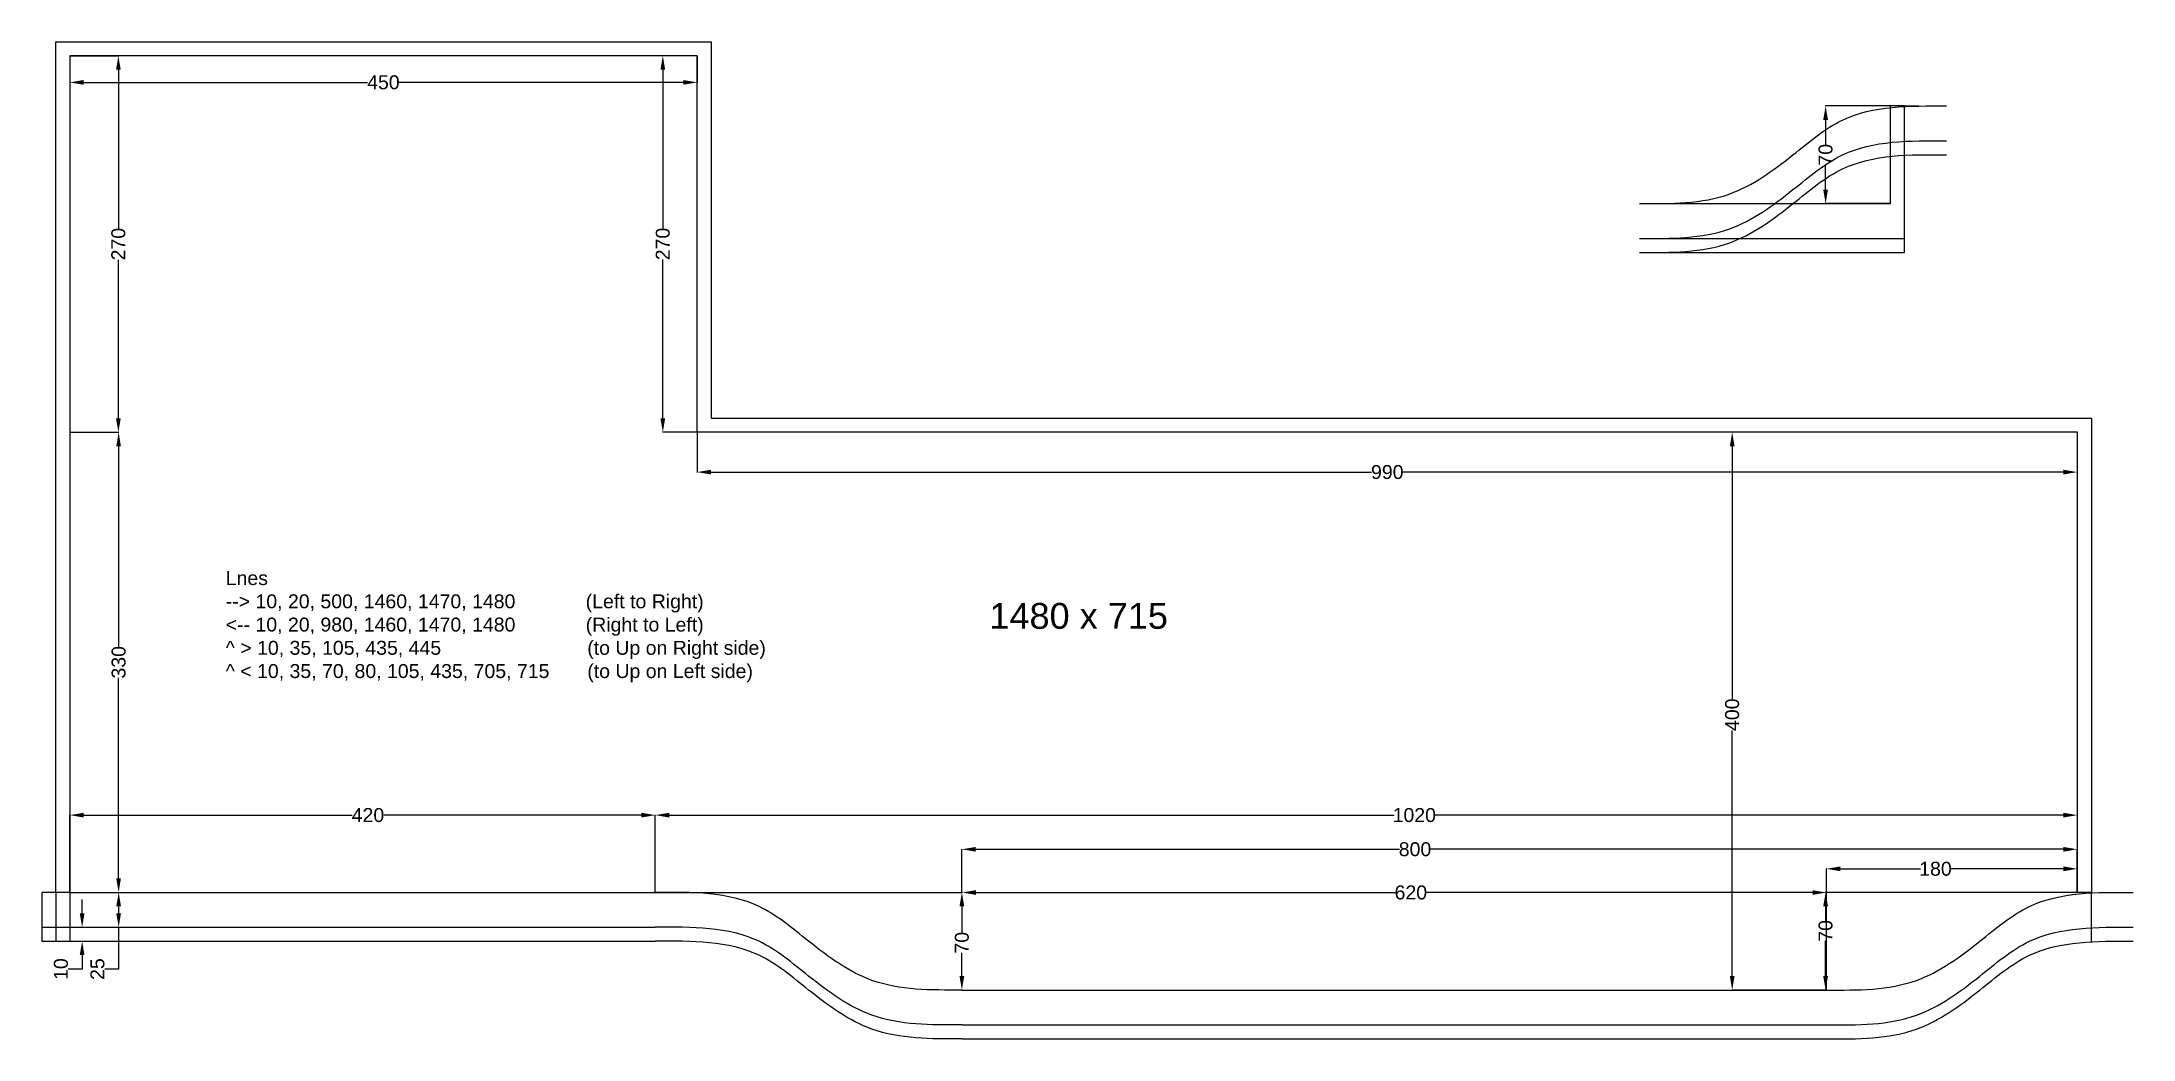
# Model space of a CAD drawing. Header units: millimetres. Extents: x 30 to 1530, y 15 to 730.
import ezdxf

# ---------------------------------------------------------------- set-up
doc = ezdxf.new("R2010")
doc.units = ezdxf.units.MM
doc.header["$MEASUREMENT"] = 0
doc.layers.get('0').update_dxf_attribs({"true_color": 0xc2ced6})
doc.styles.get("Standard").update_dxf_attribs({"font": 'arial.ttf'})
doc.dimstyles.get("Standard").update_dxf_attribs({"dimtxt": 0.18, "dimasz": 0.18, "dimexe": 0.18, "dimexo": 0.0625, "dimgap": 0.09, "dimtad": 0, "dimtih": 1, "dimtoh": 1, "dimdec": 4, "dimzin": 0, "dimdsep": 46, "dimtxsty": 'Standard', "dimcen": 0.09, "dimadec": 0, "dimazin": 0, "dimtfac": 1, "dimtdec": 4, "dimtofl": 0, "dimtmove": 0, "dimatfit": 3, "dimfxl": 1, "dimtolj": 1, "dimtzin": 0, "dimarcsym": 0})

# ---------------------------------------------------------------- blocks, each defined once
blk = doc.blocks.new('*D3')
at = {"color": 0, "lineweight": -2, "transparency": 16777216}
for p, q in [((50.1, 719.8), (50.1, 700.6)), ((500.1, 719.8), (500.1, 700.6)), ((60.1, 700.8), (263.8, 700.8)), ((490.1, 700.8), (286.4, 700.8))]:
    blk.add_line(p, q, dxfattribs=at)
at = {"color": 0, "transparency": 16777216}
for points in [[(60.1, 702.5), (60.1, 699.1), (50.1, 700.8)], [(490.1, 702.5), (490.1, 699.1), (500.1, 700.8)]]:
    blk.add_solid(points, dxfattribs=at)
at = {"layer": 'Defpoints', "color": 0, "transparency": 16777216}
for p in [(50.1, 719.9), (500.1, 719.9), (500.1, 700.8)]:
    blk.add_point(p, dxfattribs=at)
at = {"color": 0, "transparency": 16777216, "insert": (275.1, 700.8), "char_height": 10, "attachment_point": 5}
blk.add_mtext('\\A1;450', dxfattribs=at)
blk = doc.blocks.new('*D4')
at = {"color": 0, "lineweight": -2, "transparency": 16777216}
for p, q in [((50.2, 719.8), (85.2, 719.8)), ((85, 709.8), (85, 596.1)), ((85, 459.9), (85, 573.6)), ((50.2, 449.9), (85.2, 449.9))]:
    blk.add_line(p, q, dxfattribs=at)
at = {"color": 0, "transparency": 16777216}
for points in [[(83.3, 709.8), (86.7, 709.8), (85, 719.8)], [(83.3, 459.9), (86.7, 459.9), (85, 449.9)]]:
    blk.add_solid(points, dxfattribs=at)
at = {"layer": 'Defpoints', "color": 0, "transparency": 16777216}
for p in [(50.1, 719.8), (50.1, 449.9), (85, 449.9)]:
    blk.add_point(p, dxfattribs=at)
at = {"color": 0, "transparency": 16777216, "insert": (85, 584.8), "char_height": 10, "attachment_point": 5, "rotation": 90}
blk.add_mtext('\\A1;270', dxfattribs=at)
blk = doc.blocks.new('*D5')
at = {"color": 0, "lineweight": -2, "transparency": 16777216}
for p, q in [((50.2, 449.9), (85.4, 449.9)), ((85.2, 439.9), (85.2, 296)), ((85.2, 129.9), (85.2, 273.8)), ((50.2, 119.9), (85.4, 119.9))]:
    blk.add_line(p, q, dxfattribs=at)
at = {"color": 0, "transparency": 16777216}
for points in [[(83.5, 439.9), (86.8, 439.9), (85.2, 449.9)], [(83.5, 129.9), (86.8, 129.9), (85.2, 119.9)]]:
    blk.add_solid(points, dxfattribs=at)
at = {"layer": 'Defpoints', "color": 0, "transparency": 16777216}
for p in [(50.1, 449.9), (50.1, 119.9), (85.2, 119.9)]:
    blk.add_point(p, dxfattribs=at)
at = {"color": 0, "transparency": 16777216, "insert": (85.2, 284.9), "char_height": 10, "attachment_point": 5, "rotation": 90}
blk.add_mtext('\\A1;330', dxfattribs=at)
blk = doc.blocks.new('*D6')
at = {"color": 0, "lineweight": -2, "transparency": 16777216}
for p, q in [((50.2, 119.9), (85.4, 119.9)), ((85.2, 109.9), (85.2, 104.9)), ((50.2, 94.9), (85.4, 94.9)), ((85.2, 94.9), (85.2, 64.9)), ((85.2, 64.9), (75.2, 64.9))]:
    blk.add_line(p, q, dxfattribs=at)
at = {"color": 0, "transparency": 16777216}
for points in [[(83.5, 109.9), (86.9, 109.9), (85.2, 119.9)], [(83.5, 104.9), (86.9, 104.9), (85.2, 94.9)]]:
    blk.add_solid(points, dxfattribs=at)
at = {"layer": 'Defpoints', "color": 0, "transparency": 16777216}
for p in [(50.2, 119.9), (50.1, 94.9), (85.2, 94.9)]:
    blk.add_point(p, dxfattribs=at)
at = {"color": 0, "transparency": 16777216, "insert": (70, 64.9), "char_height": 10, "attachment_point": 5, "rotation": 90}
blk.add_mtext('\\A1;25', dxfattribs=at)
blk = doc.blocks.new('*D7')
at = {"color": 0, "lineweight": -2, "transparency": 16777216}
for p, q in [((59, 104.9), (59, 114.9)), ((50.2, 94.9), (59.2, 94.9)), ((50.2, 84.9), (59.2, 84.9)), ((59, 64.9), (49, 64.9)), ((59, 74.9), (59, 64.9))]:
    blk.add_line(p, q, dxfattribs=at)
at = {"color": 0, "transparency": 16777216}
for points in [[(57.3, 104.9), (60.7, 104.9), (59, 94.9)], [(57.3, 74.9), (60.7, 74.9), (59, 84.9)]]:
    blk.add_solid(points, dxfattribs=at)
at = {"layer": 'Defpoints', "color": 0, "transparency": 16777216}
for p in [(50.2, 94.9), (50.1, 84.9), (59, 84.9)]:
    blk.add_point(p, dxfattribs=at)
at = {"color": 0, "transparency": 16777216, "insert": (43.8, 64.9), "char_height": 10, "attachment_point": 5, "rotation": 90}
blk.add_mtext('\\A1;10', dxfattribs=at)
blk = doc.blocks.new('*D8')
at = {"color": 0, "lineweight": -2, "transparency": 16777216}
for p, q in [((500, 719.9), (475.3, 719.9)), ((475.5, 709.9), (475.5, 596.1)), ((475.5, 459.9), (475.5, 573.7)), ((500, 449.9), (475.3, 449.9))]:
    blk.add_line(p, q, dxfattribs=at)
at = {"color": 0, "transparency": 16777216}
for points in [[(473.8, 709.9), (477.2, 709.9), (475.5, 719.9)], [(473.8, 459.9), (477.2, 459.9), (475.5, 449.9)]]:
    blk.add_solid(points, dxfattribs=at)
at = {"layer": 'Defpoints', "color": 0, "transparency": 16777216}
for p in [(500.1, 719.9), (475.5, 449.9), (500.1, 449.9)]:
    blk.add_point(p, dxfattribs=at)
at = {"color": 0, "transparency": 16777216, "insert": (475.5, 584.9), "char_height": 10, "attachment_point": 5, "rotation": 90}
blk.add_mtext('\\A1;270', dxfattribs=at)
blk = doc.blocks.new('*D9')
at = {"color": 0, "lineweight": -2, "transparency": 16777216}
for p, q in [((1490, 449.9), (1242.3, 449.9)), ((1242.5, 439.9), (1242.5, 258.6)), ((1242.5, 59.9), (1242.5, 236)), ((1310, 49.9), (1242.3, 49.9))]:
    blk.add_line(p, q, dxfattribs=at)
at = {"color": 0, "transparency": 16777216}
for points in [[(1240.8, 439.9), (1244.2, 439.9), (1242.5, 449.9)], [(1240.8, 59.9), (1244.2, 59.9), (1242.5, 49.9)]]:
    blk.add_solid(points, dxfattribs=at)
at = {"layer": 'Defpoints', "color": 0, "transparency": 16777216}
for p in [(1490.1, 449.9), (1242.5, 49.9), (1310.1, 49.9)]:
    blk.add_point(p, dxfattribs=at)
at = {"color": 0, "transparency": 16777216, "insert": (1242.5, 247.3), "char_height": 10, "attachment_point": 5, "rotation": 90}
blk.add_mtext('\\A1;400', dxfattribs=at)
blk = doc.blocks.new('*D10')
at = {"color": 0, "lineweight": -2, "transparency": 16777216}
for p, q in [((530.2, 119.9), (690.2, 119.9)), ((690, 109.9), (690, 91)), ((690, 59.9), (690, 76.6)), ((690, 49.9), (689.8, 49.9))]:
    blk.add_line(p, q, dxfattribs=at)
at = {"color": 0, "transparency": 16777216}
for points in [[(688.3, 109.9), (691.7, 109.9), (690, 119.9)], [(688.3, 59.9), (691.7, 59.9), (690, 49.9)]]:
    blk.add_solid(points, dxfattribs=at)
at = {"layer": 'Defpoints', "color": 0, "transparency": 16777216}
for p in [(530.1, 119.9), (690, 49.9), (690.1, 49.9)]:
    blk.add_point(p, dxfattribs=at)
at = {"color": 0, "transparency": 16777216, "insert": (690, 83.8), "char_height": 10, "attachment_point": 5, "rotation": 90}
blk.add_mtext('\\A1;70', dxfattribs=at)
blk = doc.blocks.new('*D11')
at = {"color": 0, "lineweight": -2, "transparency": 16777216}
for p, q in [((1490, 119.9), (1309.3, 119.9)), ((1309.5, 109.9), (1309.5, 99.5)), ((1309.5, 59.9), (1309.5, 85.1)), ((1310, 49.9), (1309.3, 49.9))]:
    blk.add_line(p, q, dxfattribs=at)
at = {"color": 0, "transparency": 16777216}
for points in [[(1307.8, 109.9), (1311.2, 109.9), (1309.5, 119.9)], [(1307.8, 59.9), (1311.2, 59.9), (1309.5, 49.9)]]:
    blk.add_solid(points, dxfattribs=at)
at = {"layer": 'Defpoints', "color": 0, "transparency": 16777216}
for p in [(1490.1, 119.9), (1309.5, 49.9), (1310.1, 49.9)]:
    blk.add_point(p, dxfattribs=at)
at = {"color": 0, "transparency": 16777216, "insert": (1309.5, 92.3), "char_height": 10, "attachment_point": 5, "rotation": 90}
blk.add_mtext('\\A1;70', dxfattribs=at)
blk = doc.blocks.new('*D12')
at = {"color": 0, "lineweight": -2, "transparency": 16777216}
for p, q in [((50.2, 119.9), (50.2, 175.5)), ((60.2, 175.3), (252.7, 175.3)), ((460.1, 175.3), (275.3, 175.3)), ((470.1, 119.9), (470.1, 175.5))]:
    blk.add_line(p, q, dxfattribs=at)
at = {"color": 0, "transparency": 16777216}
for points in [[(60.2, 177), (60.2, 173.6), (50.2, 175.3)], [(460.1, 177), (460.1, 173.6), (470.1, 175.3)]]:
    blk.add_solid(points, dxfattribs=at)
at = {"layer": 'Defpoints', "color": 0, "transparency": 16777216}
for p in [(50.2, 175.3), (50.2, 119.9), (470.1, 119.9)]:
    blk.add_point(p, dxfattribs=at)
at = {"color": 0, "transparency": 16777216, "insert": (264, 175.3), "char_height": 10, "attachment_point": 5}
blk.add_mtext('\\A1;420', dxfattribs=at)
blk = doc.blocks.new('*D13')
at = {"color": 0, "lineweight": -2, "transparency": 16777216}
for p, q in [((500.1, 449.8), (500.1, 421.1)), ((1490, 449.8), (1490, 421.1)), ((510.1, 421.3), (983.9, 421.3)), ((1480, 421.3), (1006.2, 421.3))]:
    blk.add_line(p, q, dxfattribs=at)
at = {"color": 0, "transparency": 16777216}
for points in [[(510.1, 423), (510.1, 419.6), (500.1, 421.3)], [(1480, 423), (1480, 419.6), (1490, 421.3)]]:
    blk.add_solid(points, dxfattribs=at)
at = {"layer": 'Defpoints', "color": 0, "transparency": 16777216}
for p in [(500.1, 449.9), (1490, 449.9), (1490, 421.3)]:
    blk.add_point(p, dxfattribs=at)
at = {"color": 0, "transparency": 16777216, "insert": (995.1, 421.3), "char_height": 10, "attachment_point": 5}
blk.add_mtext('\\A1;990', dxfattribs=at)
blk = doc.blocks.new('*D14')
at = {"color": 0, "lineweight": -2, "transparency": 16777216}
for p, q in [((690.2, 119.8), (690.2, 119.6)), ((700.2, 119.8), (1000.9, 119.8)), ((1300.1, 119.8), (1023.1, 119.8)), ((1310.1, 49.9), (1310.1, 120))]:
    blk.add_line(p, q, dxfattribs=at)
at = {"color": 0, "transparency": 16777216}
for points in [[(700.2, 121.5), (700.2, 118.1), (690.2, 119.8)], [(1300.1, 121.5), (1300.1, 118.1), (1310.1, 119.8)]]:
    blk.add_solid(points, dxfattribs=at)
at = {"layer": 'Defpoints', "color": 0, "transparency": 16777216}
for p in [(690.2, 119.9), (1310.1, 119.8), (1310.1, 49.9)]:
    blk.add_point(p, dxfattribs=at)
at = {"color": 0, "transparency": 16777216, "insert": (1012, 119.8), "char_height": 10, "attachment_point": 5}
blk.add_mtext('\\A1;620', dxfattribs=at)
blk = doc.blocks.new('*D39')
at = {"color": 0, "lineweight": -2, "transparency": 16777216}
for p, q in [((690, 119.9), (690, 151)), ((700, 150.8), (1003.9, 150.8)), ((1480, 150.8), (1026.1, 150.8)), ((1490, 119.9), (1490, 151))]:
    blk.add_line(p, q, dxfattribs=at)
at = {"color": 0, "transparency": 16777216}
for points in [[(700, 152.5), (700, 149.1), (690, 150.8)], [(1480, 152.5), (1480, 149.1), (1490, 150.8)]]:
    blk.add_solid(points, dxfattribs=at)
at = {"layer": 'Defpoints', "color": 0, "transparency": 16777216}
for p in [(1490, 150.8), (690, 119.8), (1490, 119.9)]:
    blk.add_point(p, dxfattribs=at)
at = {"color": 0, "transparency": 16777216, "insert": (1015, 150.8), "char_height": 10, "attachment_point": 5}
blk.add_mtext('\\A1;800', dxfattribs=at)
blk = doc.blocks.new('*D42')
at = {"color": 0, "lineweight": -2, "transparency": 16777216}
for p, q in [((470.1, 119.9), (470.1, 175.5)), ((480.1, 175.3), (1000, 175.3)), ((1480.1, 175.3), (1029, 175.3)), ((1490.1, 119.9), (1490.1, 175.5))]:
    blk.add_line(p, q, dxfattribs=at)
at = {"color": 0, "transparency": 16777216}
for points in [[(480.1, 177), (480.1, 173.6), (470.1, 175.3)], [(1480.1, 177), (1480.1, 173.6), (1490.1, 175.3)]]:
    blk.add_solid(points, dxfattribs=at)
at = {"layer": 'Defpoints', "color": 0, "transparency": 16777216}
for p in [(1490.1, 175.3), (470.1, 119.9), (1490.1, 119.9)]:
    blk.add_point(p, dxfattribs=at)
at = {"color": 0, "transparency": 16777216, "insert": (1014.5, 175.3), "char_height": 10, "attachment_point": 5}
blk.add_mtext('\\A1;1020', dxfattribs=at)
blk = doc.blocks.new('*D45')
at = {"color": 0, "lineweight": -2, "transparency": 16777216}
for p, q in [((1310.1, 116.4), (1310.1, 137)), ((1320.1, 136.8), (1377.6, 136.8)), ((1480.1, 136.8), (1398.9, 136.8)), ((1490.1, 119.9), (1490.1, 137))]:
    blk.add_line(p, q, dxfattribs=at)
at = {"color": 0, "transparency": 16777216}
for points in [[(1320.1, 138.5), (1320.1, 135.1), (1310.1, 136.8)], [(1480.1, 138.5), (1480.1, 135.1), (1490.1, 136.8)]]:
    blk.add_solid(points, dxfattribs=at)
at = {"layer": 'Defpoints', "color": 0, "transparency": 16777216}
for p in [(1490.1, 136.8), (1310.1, 116.3), (1490.1, 119.9)]:
    blk.add_point(p, dxfattribs=at)
at = {"color": 0, "transparency": 16777216, "insert": (1388.3, 136.8), "char_height": 10, "attachment_point": 5}
blk.add_mtext('\\A1;180', dxfattribs=at)
blk = doc.blocks.new('*D48')
at = {"color": 0, "lineweight": -2, "transparency": 16777216}
for p, q in [((1356, 683.9), (1309.3, 683.9)), ((1309.5, 673.9), (1309.5, 656.1)), ((1309.5, 623.9), (1309.5, 641.7)), ((1356, 613.9), (1309.3, 613.9))]:
    blk.add_line(p, q, dxfattribs=at)
at = {"color": 0, "transparency": 16777216}
for points in [[(1307.8, 673.9), (1311.2, 673.9), (1309.5, 683.9)], [(1307.8, 623.9), (1311.2, 623.9), (1309.5, 613.9)]]:
    blk.add_solid(points, dxfattribs=at)
at = {"layer": 'Defpoints', "color": 0, "transparency": 16777216}
for p in [(1356.1, 683.9), (1309.5, 613.9), (1356, 613.9)]:
    blk.add_point(p, dxfattribs=at)
at = {"color": 0, "transparency": 16777216, "insert": (1309.5, 648.9), "char_height": 10, "attachment_point": 5, "rotation": 90}
blk.add_mtext('\\A1;70', dxfattribs=at)

msp = doc.modelspace()

# ---------------------------------------------------------------- linework, layer by layer
at = {"color": 6}
for p, q in [((40.09716, 119.87689), (40.09716, 729.87689)), ((40.09716, 729.87689), (510.09715, 729.87689)), ((510.09715, 729.87689), (510.09715, 459.87689)), ((1366.09716, 578.87689), (1366.09716, 683.87689)), ((1366.09716, 683.87689), (1376.09716, 683.87689)), ((1176.09716, 588.87689), (1356.09715, 588.87689)), ((1356.09715, 588.87689), (1366.09716, 588.87689)), ((1176.09716, 578.87689), (1356.09715, 578.87689)), ((1356.09715, 578.87689), (1366.09716, 578.87689)), ((510.09715, 459.87689), (1500.09715, 459.87689)), ((1500.09715, 459.87689), (1500.09715, 119.87689)), ((40.09716, 119.87689), (30.09716, 119.87689)), ((30.09716, 119.87689), (30.09716, 94.87689)), ((40.09716, 119.87689), (40.09716, 94.87689)), ((50.09716, 119.87689), (50.09716, 94.87689)), ((1500.09715, 84.49787), (1500.09715, 119.87689)), ((30.09716, 94.87689), (470.09716, 94.87689)), ((30.09716, 94.87689), (30.09716, 84.87689)), ((40.09716, 94.87689), (40.09716, 84.87689)), ((50.09716, 94.87689), (50.09716, 84.87689)), ((30.09716, 84.87689), (470.09716, 84.87689)), ((690.09716, 24.87689), (1310.09716, 24.87689)), ((690.09716, 14.87689), (1310.09716, 14.87689))]:
    msp.add_line(p, q, dxfattribs=at)
for p, q in [((500.09716, 719.87689), (50.09716, 719.87689)), ((50.09716, 719.87689), (50.09716, 449.87689)), ((500.09716, 449.87689), (500.09716, 719.87689)), ((1356.09715, 613.87689), (1356.09715, 683.87689)), ((1356.09715, 613.87689), (1356.09715, 683.87689)), ((1176.09716, 613.87689), (1356.09715, 613.87689)), ((1276, 613.87689), (1356.09715, 613.87689)), ((50.09716, 449.87689), (50.09716, 119.87689)), ((1490.09715, 449.87689), (500.09716, 449.87689)), ((1490.09715, 119.87689), (1490.09715, 449.87689)), ((50.09716, 119.87689), (530.09716, 119.87689)), ((690.09716, 49.87689), (1310.09716, 49.87689))]:
    msp.add_line(p, q)
at = {"color": 2}
for p, q in [((1366.09716, 683.87689), (1356.09715, 683.87689)), ((50.09716, 119.87689), (40.09716, 119.87689)), ((1500.09715, 119.87689), (1490.09715, 119.87689))]:
    msp.add_line(p, q, dxfattribs=at)
for points in [[(1176.09716, 613.87689), (1240.69431, 620.81035), (1286.09716, 648.87689), (1321.69431, 673.81035), (1396.09716, 683.87689)], [(1176.09716, 588.87689), (1240.69431, 595.81035), (1286.09716, 623.87689), (1321.69431, 648.81035), (1396.09716, 658.87689)], [(1176.09716, 578.87689), (1240.69431, 585.81035), (1286.09716, 613.87689), (1321.69431, 638.81035), (1396.09716, 648.87689)], [(690.09716, 49.87689), (625.5, 56.81035), (580.09716, 84.87689), (544.5, 109.81035), (470.09716, 119.87689)], [(1310.09716, 49.87689), (1374.69431, 56.81035), (1420.09716, 84.87689), (1455.69431, 109.81035), (1530.09716, 119.87689)], [(690.09716, 24.87689), (625.5, 31.81035), (580.09716, 59.87689), (544.5, 84.81035), (470.09716, 94.87689)], [(1310.09716, 24.87689), (1374.69431, 31.81035), (1420.09716, 59.87689), (1455.69431, 84.81035), (1530.09716, 94.87689)], [(690.09716, 14.87689), (625.5, 21.81035), (580.09716, 49.87689), (544.5, 74.81035), (470.09716, 84.87689)], [(1310.09716, 14.87689), (1374.69431, 21.81035), (1420.09716, 49.87689), (1455.69431, 74.81035), (1530.09716, 84.87689)]]:
    msp.add_spline(points, degree=3)

# ---------------------------------------------------------------- texts
at = {"attachment_point": 1}
for s, width, gutter_width, insert, char_height in [('Lnes \\P--> 10, 20, 500, 1460, 1470, 1480             (Left to Right)\\P<-- 10, 20, 980, 1460, 1470, 1480             (Right to Left)\\P^  > 10, 35, 105, 435, 445                           (to Up on Right side)\\P^  < 10, 35, 70, 80, 105, 435, 705, 715       (to Up on Left side)', 424.1101535, 12.5, (162, 350.31035), 10), ('1480 x 715', 228.27609, 1, (709.72391, 327.45265), 18.52609)]:
    msp.add_mtext_dynamic_manual_height_columns(s, width=width, gutter_width=gutter_width, heights=[0], dxfattribs=dict(at, insert=insert, char_height=char_height))

# ---------------------------------------------------------------- dimensions: what is measured, and where the dimension line sits
at = {"color": 254}
dim = msp.add_linear_dim(base=(500.09716, 700.81035), p1=(50.09716, 719.87689), p2=(500.09716, 719.87689), text='450', dimstyle='Standard', override={"dimtxt": 10, "dimasz": 10}, dxfattribs=at)
dim.commit()
dim.dimension.update_dxf_attribs({"geometry": '*D3', "text_midpoint": (275.09716, 700.81035), "dimtype": 160})
for base, p1, p2, picture, middle in [((85, 449.87689), (50.09716, 719.81439), (50.09716, 449.87689), '*D4', (85, 584.84564)), ((475.5, 449.87689), (500.09716, 719.87689), (500.09716, 449.87689), '*D8', (475.5, 584.87689)), ((1309.5, 613.87689), (1356.09715, 683.87689), (1356.03466, 613.87689), '*D48', (1309.5, 648.87689)), ((85.18, 119.87689), (50.09716, 449.87689), (50.09716, 119.87689), '*D5', (85.18, 284.87689)), ((59, 84.87689), (50.15966, 94.87689), (50.09716, 84.87689), '*D7', (43.80427, 64.87689))]:
    dim = msp.add_linear_dim(base=base, p1=p1, p2=p2, angle=90, dimstyle='Standard', override={"dimtxt": 10, "dimasz": 10, "dimdec": 0})
    dim.commit()
    dim.dimension.update_dxf_attribs({"geometry": picture, "text_midpoint": middle, "text_rotation": 90})
dim = msp.add_linear_dim(base=(1490.03466, 421.31035), p1=(500.09716, 449.87689), p2=(1490.03466, 449.87689), dimstyle='Standard', override={"dimtxt": 10, "dimasz": 10, "dimdec": 0})
dim.commit()
dim.dimension.update_dxf_attribs({"geometry": '*D13', "text_midpoint": (995.06591, 421.31035)})
for base, p1, p2, picture, middle in [((1242.5, 49.87689), (1490.09715, 449.87689), (1310.09716, 49.87689), '*D9', (1242.5, 247.31035)), ((85.19628, 94.87689), (50.15966, 119.87689), (50.09716, 94.87689), '*D6', (70.00055, 64.87756)), ((690, 49.87689), (530.09716, 119.87689), (690.09716, 49.87689), '*D10', (690, 83.81035)), ((1309.5, 49.87689), (1490.09715, 119.87689), (1310.09716, 49.87689), '*D11', (1309.5, 92.31035))]:
    dim = msp.add_linear_dim(base=base, p1=p1, p2=p2, angle=90, dimstyle='Standard', override={"dimtxt": 10, "dimasz": 10, "dimdec": 0})
    dim.commit()
    dim.dimension.update_dxf_attribs({"geometry": picture, "text_midpoint": middle, "dimtype": 160, "text_rotation": 90})
for base, p1, p2, picture, middle in [((50.22216, 175.31035), (470.09716, 119.87689), (50.22216, 119.87689), '*D12', (264, 175.31035)), ((1490.09715, 175.31035), (470.09716, 119.87689), (1490.09715, 119.87689), '*D42', (1014.5, 175.31035)), ((1490.03466, 150.81035), (690.01109, 119.81035), (1490.03466, 119.87689), '*D39', (1015, 150.81035)), ((1490.09715, 136.81035), (1310.09716, 116.29396), (1490.09715, 119.87689), '*D45', (1388.29869, 136.81035)), ((1310.09716, 119.81035), (690.18, 119.87689), (1310.09716, 49.87689), '*D14', (1012, 119.81035))]:
    dim = msp.add_linear_dim(base=base, p1=p1, p2=p2, dimstyle='Standard', override={"dimtxt": 10, "dimasz": 10, "dimdec": 0})
    dim.commit()
    dim.dimension.update_dxf_attribs({"geometry": picture, "text_midpoint": middle, "dimtype": 160})

doc.saveas('drawing.dxf')
